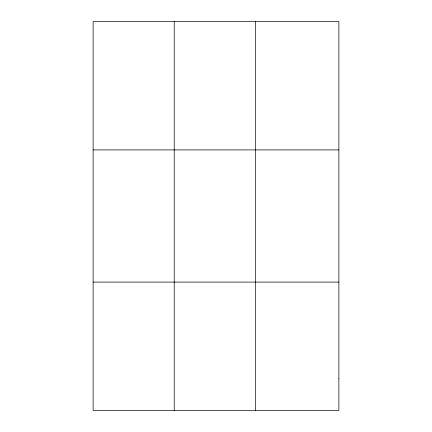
<?xml version="1.0" encoding="UTF-8"?>
<svg xmlns="http://www.w3.org/2000/svg" width="432" height="432" viewBox="0 0 432 432"><rect width="100%" height="100%" fill="white"/><g stroke="black" fill="none" stroke-linecap="round" stroke-linejoin="round"><path stroke-width="0.65" d="M174.22 21.6L174.22 410.4M255.323 21.6L255.323 410.4M93.123 149.904L338.877 149.904M93.123 282.096L338.877 282.096M338.877 378.324L338.877 410.4L93.123 410.4L93.123 21.6L338.877 21.6L338.877 378.324"/></g></svg>
